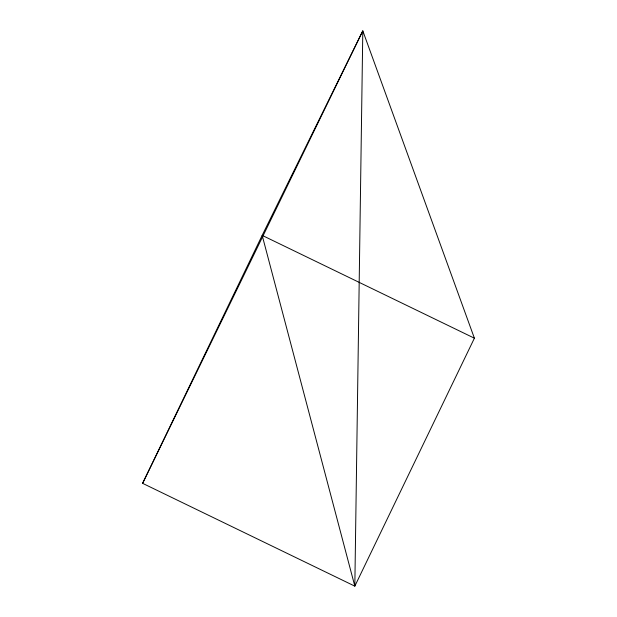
<?xml version="1.0" encoding="UTF-8"?>
<svg xmlns="http://www.w3.org/2000/svg" width="617" height="617" viewBox="0 0 617 617"><rect width="100%" height="100%" fill="white"/><g stroke="black" fill="none" stroke-linecap="round" stroke-linejoin="round"><path stroke-width="0.93" d="M142.604 483.327L262.171 235.37L362.804 30.85L474.396 338.193L354.829 586.15L142.604 483.327L362.804 30.85L354.829 586.15L262.171 235.37L474.396 338.193"/></g></svg>
